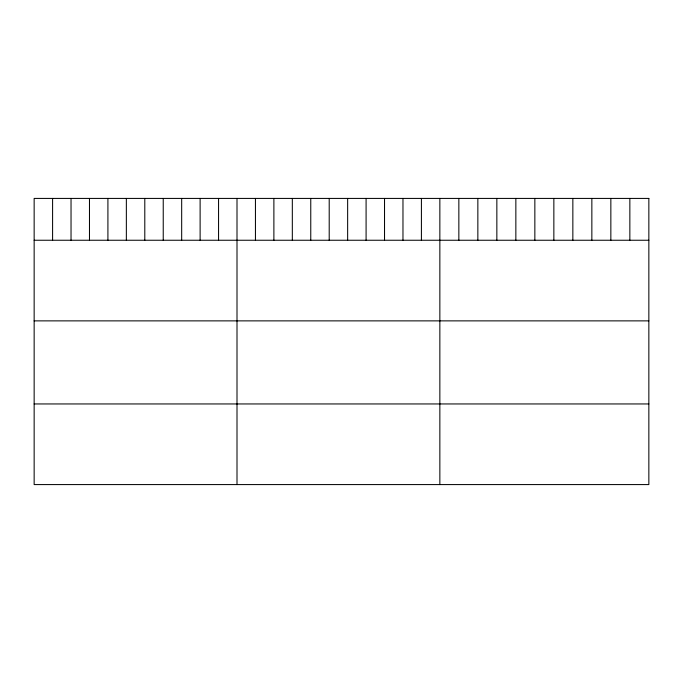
<?xml version="1.0" encoding="UTF-8"?>
<svg xmlns="http://www.w3.org/2000/svg" width="683" height="683" viewBox="0 0 683 683"><rect width="100%" height="100%" fill="white"/><g stroke="black" fill="none" stroke-linecap="round" stroke-linejoin="round"><path stroke-width="1.02" d="M34.15 240.245L648.85 240.245M34.15 320.873L648.85 320.873M34.15 403.952L648.85 403.952M629.854 198.42L629.854 240.245M610.85 198.42L610.85 240.245M591.854 198.42L591.854 240.245M572.849 198.42L572.849 240.245M553.853 198.42L553.853 240.245M534.849 198.42L534.849 240.245M515.853 198.42L515.853 240.245M496.848 198.42L496.848 240.245M477.852 198.42L477.852 240.245M458.848 198.42L458.848 240.245M439.852 198.42L439.852 484.58M421.411 198.42L421.411 240.245M402.97 198.42L402.97 240.245M384.529 198.42L384.529 240.245M366.088 198.42L366.088 240.245M347.647 198.42L347.647 240.245M329.206 198.42L329.206 240.245M310.765 198.42L310.765 240.245M292.324 198.42L292.324 240.245M273.883 198.42L273.883 240.245M255.442 198.42L255.442 240.245M237.001 198.42L237.001 484.58M218.56 198.42L218.56 240.245M200.119 198.42L200.119 240.245M181.678 198.42L181.678 240.245M163.237 198.42L163.237 240.245M144.796 198.42L144.796 240.245M126.355 198.42L126.355 240.245M107.914 198.42L107.914 240.245M89.473 198.42L89.473 240.245M71.032 198.42L71.032 240.245M52.591 198.42L52.591 240.245M648.85 198.42L34.15 198.42L34.15 484.58L648.85 484.58L648.85 198.42"/></g></svg>
